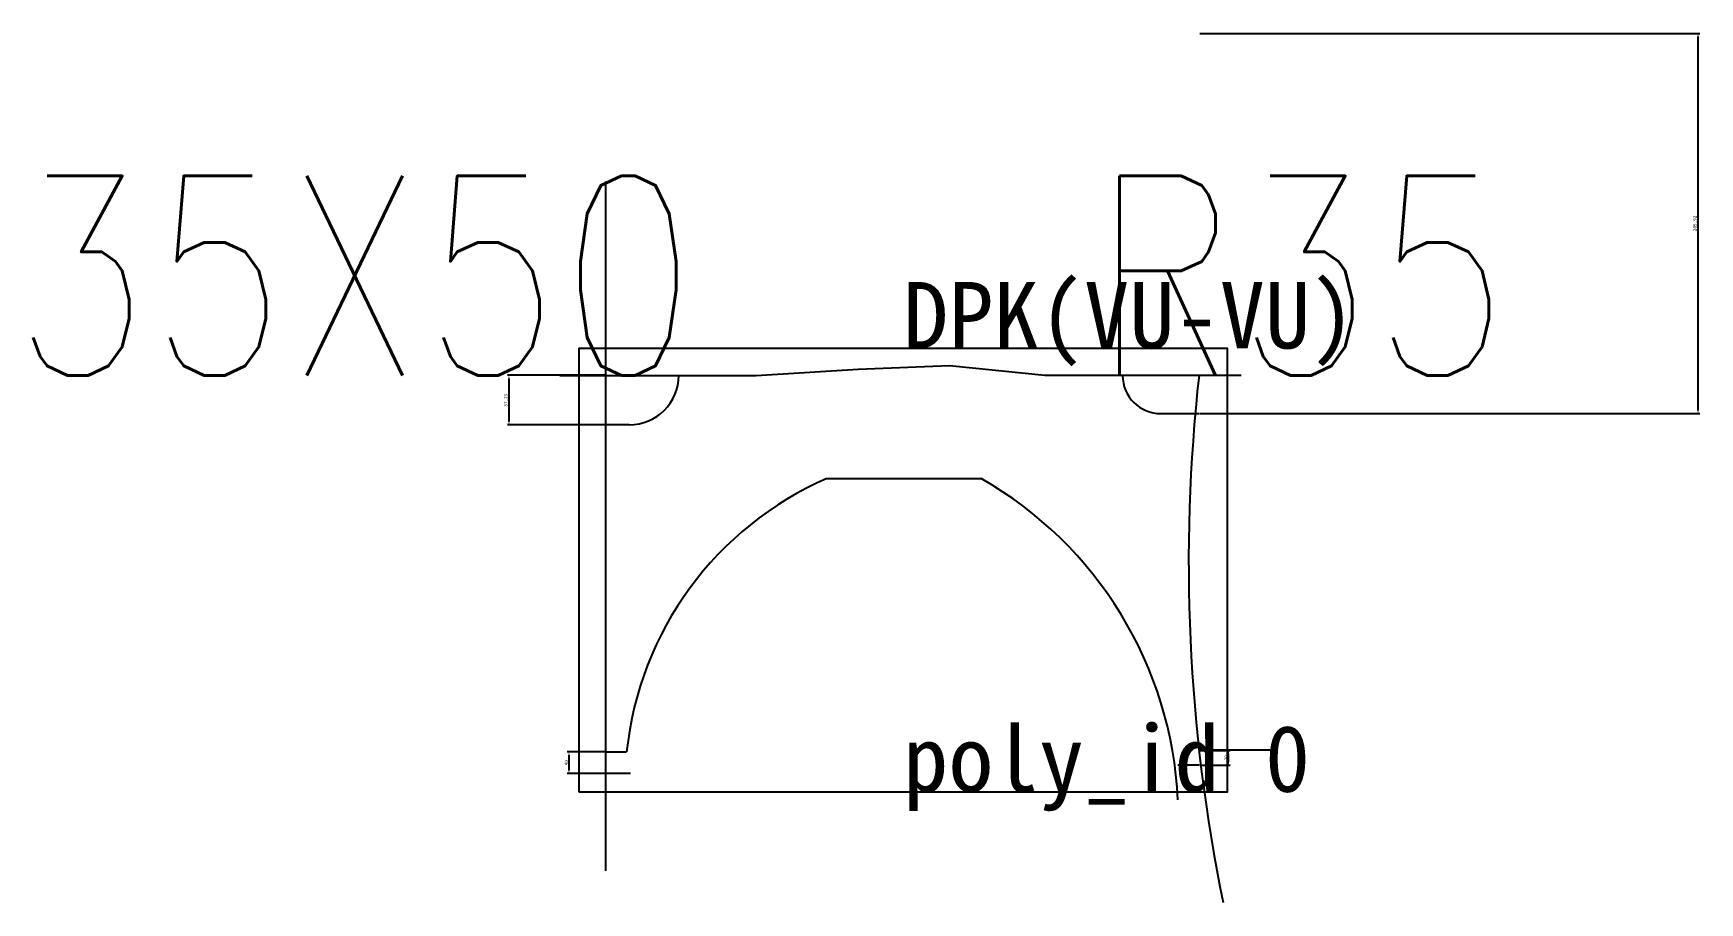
# Model space of a CAD drawing. Header units: millimetres. Extents: x 161 to 1415, y 108 to 762.
import ezdxf

# ---------------------------------------------------------------- set-up
doc = ezdxf.new("R2010")
doc.units = ezdxf.units.MM
for name, color, linetype in [('100-TX1', 7, 'Continuous'), ('Braket', 30, 'Continuous'), ('Free_Edge', 7, 'Continuous'), ('待检测', 7, 'Continuous')]:
    doc.layers.add(name, color=color, linetype=linetype)
doc.styles.add('JNRD_E1', font='romans.shx', dxfattribs={"width": 0.8})
doc.styles.get("Standard").update_dxf_attribs({"font": ''})
doc.styles.get('Standard').set_extended_font_data('SimSun')
doc.dimstyles.new('ISO-25', dxfattribs={"dimtxt": 2.5, "dimasz": 2.5, "dimexe": 1.25, "dimexo": 0.625, "dimtad": 1, "dimtxsty": 'Standard', "dimcen": 2.5, "dimazin": 3, "dimtfac": 1, "dimtmove": 0, "dimatfit": 3})

# ---------------------------------------------------------------- blocks, each defined once
blk = doc.blocks.new('*D6')
at = {"layer": 'Defpoints', "color": 0}
for p in [(591.6, 504.5), (519, 467.2), (591.6, 467.2)]:
    blk.add_point(p, dxfattribs=at)
at = {"layer": '待检测', "color": 0, "lineweight": -2}
for p, q in [((590.9, 504.5), (517.8, 504.5)), ((519, 502), (519, 469.7)), ((590.9, 467.2), (517.8, 467.2))]:
    blk.add_line(p, q, dxfattribs=at)
at = {"layer": '待检测', "color": 0}
for points in [[(519.4, 502), (518.6, 502), (519, 504.5)], [(518.6, 469.7), (519.4, 469.7), (519, 467.2)]]:
    blk.add_solid(points, dxfattribs=at)
at = {"layer": '待检测', "color": 0, "insert": (516.9, 485.8), "char_height": 2.5, "attachment_point": 5, "rotation": 90}
blk.add_mtext('37,25', dxfattribs=at)
blk = doc.blocks.new('*D7')
at = {"layer": 'Defpoints', "color": 0}
for p in [(1038, 761.6), (1413.3, 761.6), (1038, 475.7)]:
    blk.add_point(p, dxfattribs=at)
at = {"layer": '待检测', "color": 0, "lineweight": -2}
for p, q in [((1038.6, 761.6), (1414.5, 761.6)), ((1413.3, 478.2), (1413.3, 759.1)), ((1038.6, 475.7), (1414.5, 475.7))]:
    blk.add_line(p, q, dxfattribs=at)
at = {"layer": '待检测', "color": 0}
for points in [[(1413.7, 759.1), (1412.8, 759.1), (1413.3, 761.6)], [(1412.8, 478.2), (1413.7, 478.2), (1413.3, 475.7)]]:
    blk.add_solid(points, dxfattribs=at)
at = {"layer": '待检测', "color": 0, "insert": (1411.2, 618.7), "char_height": 2.5, "attachment_point": 5, "rotation": 90}
blk.add_mtext('285,92', dxfattribs=at)
blk = doc.blocks.new('*D8')
at = {"color": 0, "lineweight": -2}
for p, q in [((590.9, 221.3), (562.8, 221.3)), ((564.1, 218.8), (564.1, 207.5)), ((590.9, 205), (562.8, 205))]:
    blk.add_line(p, q, dxfattribs=at)
at = {"color": 0}
for points in [[(564.5, 218.8), (563.7, 218.8), (564.1, 221.3)], [(563.7, 207.5), (564.5, 207.5), (564.1, 205)]]:
    blk.add_solid(points, dxfattribs=at)
at = {"layer": 'Defpoints', "color": 0}
for p in [(591.6, 221.3), (564.1, 205), (591.6, 205)]:
    blk.add_point(p, dxfattribs=at)
at = {"color": 0, "insert": (562.2, 213.2), "char_height": 2.5, "attachment_point": 5, "rotation": 90}
blk.add_mtext('40', dxfattribs=at)
blk = doc.blocks.new('*D9')
at = {"color": 0, "lineweight": -2}
for p, q in [((1038.6, 222.5), (1061.5, 222.5)), ((1060.2, 213.8), (1060.2, 220)), ((1038.6, 211.3), (1061.5, 211.3))]:
    blk.add_line(p, q, dxfattribs=at)
at = {"color": 0}
for points in [[(1060.6, 220), (1059.8, 220), (1060.2, 222.5)], [(1059.8, 213.8), (1060.6, 213.8), (1060.2, 211.3)]]:
    blk.add_solid(points, dxfattribs=at)
at = {"layer": 'Defpoints', "color": 0}
for p in [(1038, 222.5), (1060.2, 222.5), (1038, 211.3)]:
    blk.add_point(p, dxfattribs=at)
at = {"color": 0, "insert": (1058.3, 216.9), "char_height": 2.5, "attachment_point": 5, "rotation": 90}
blk.add_mtext('20', dxfattribs=at)

msp = doc.modelspace()

# ---------------------------------------------------------------- linework, layer by layer
for p, q in [((591.574, 650.325), (591.574, 131.934)), ((557.33, 504.465), (704.962, 504.465)), ((850.199, 511.811), (922.115, 504.705)), ((922.115, 504.705), (1069.747, 504.705)), ((1091.657, 222.532), (1038.008, 222.532)), ((610.516, 205.024), (565.958, 205.024))]:
    msp.add_line(p, q)
msp.add_lwpolyline([(704.962, 504.465), (781.637, 509.092), (850.199, 511.811)])
for centre, radius, start, end in [((609.449, 504.465), 37.247, 270, 0), ((1009.244, 504.465), 28.764, 180, 270), ((2304.122, 363.623), 1273.951, 173.641807, 191.576087)]:
    msp.add_arc(centre, radius, start, end)
at = {"layer": 'Braket'}
msp.add_lwpolyline([(571.574, 191.336), (1059.306, 191.336), (1059.306, 524.705), (571.574, 524.705)], close=True, dxfattribs=at)
at = {"layer": 'Free_Edge'}
for p, q in [((758.122, 426.82), (874.131, 426.82)), ((591.574, 221.337), (607.508, 221.337)), ((1038.008, 211.336), (1022.054, 211.336))]:
    msp.add_line(p, q, dxfattribs=at)
for centre, radius, start, end in [((858.237, 195.498), 252.057, 113.402904, 174.116149), ((728.854, 171.783), 293.512, 2.6431, 60.332676)]:
    msp.add_arc(centre, radius, start, end, dxfattribs=at)
at = {"layer": '待检测'}
for p, q in [((609.449, 467.217), (591.574, 467.217)), ((1009.244, 475.701), (1038.008, 475.701))]:
    msp.add_line(p, q, dxfattribs=at)

# ---------------------------------------------------------------- texts
at = {"layer": '100-TX1', "color": 2, "linetype": 'Continuous', "style": 'JNRD_E1', "width": 0.8}
for s, p in [('35X50', (145.85, 504.465)), ('R35', (957.68, 504.465))]:
    msp.add_text(s, height=150, dxfattribs=at).set_placement(p)
at = {"layer": 'Braket'}
for s, p in [('DPK(VU-VU)', (815.44, 524.705)), ('poly_id 0', (815.44, 191.336))]:
    msp.add_text(s, height=50, dxfattribs=at).set_placement(p)

# ---------------------------------------------------------------- dimensions: what is measured, and where the dimension line sits
for base, p1, p2, text, picture, middle in [((564.075, 205.024), (591.574, 221.337), (591.574, 205.024), '40', '*D8', (562.2, 213.18)), ((1060.225, 222.532), (1038.008, 211.336), (1038.008, 222.532), '20', '*D9', (1058.35, 216.934))]:
    dim = msp.add_linear_dim(base=base, p1=p1, p2=p2, angle=90, text=text, dimstyle='ISO-25', override={"dimtxsty": 'Standard'})
    dim.commit()
    dim.dimension.update_dxf_attribs({"geometry": picture, "text_midpoint": middle})
at = {"layer": '待检测'}
for p1, p2, distance, picture, middle in [((1038.008, 475.701), (1038.008, 761.625), -375.245, '*D7', (1411.169, 618.663)), ((591.574, 504.465), (591.574, 467.217), -72.55, '*D6', (516.939, 485.841))]:
    dim = msp.add_aligned_dim(p1=p1, p2=p2, distance=distance, dimstyle='ISO-25', dxfattribs=at)
    dim.commit()
    dim.dimension.update_dxf_attribs({"geometry": picture, "text_midpoint": middle})

doc.saveas('drawing.dxf')
